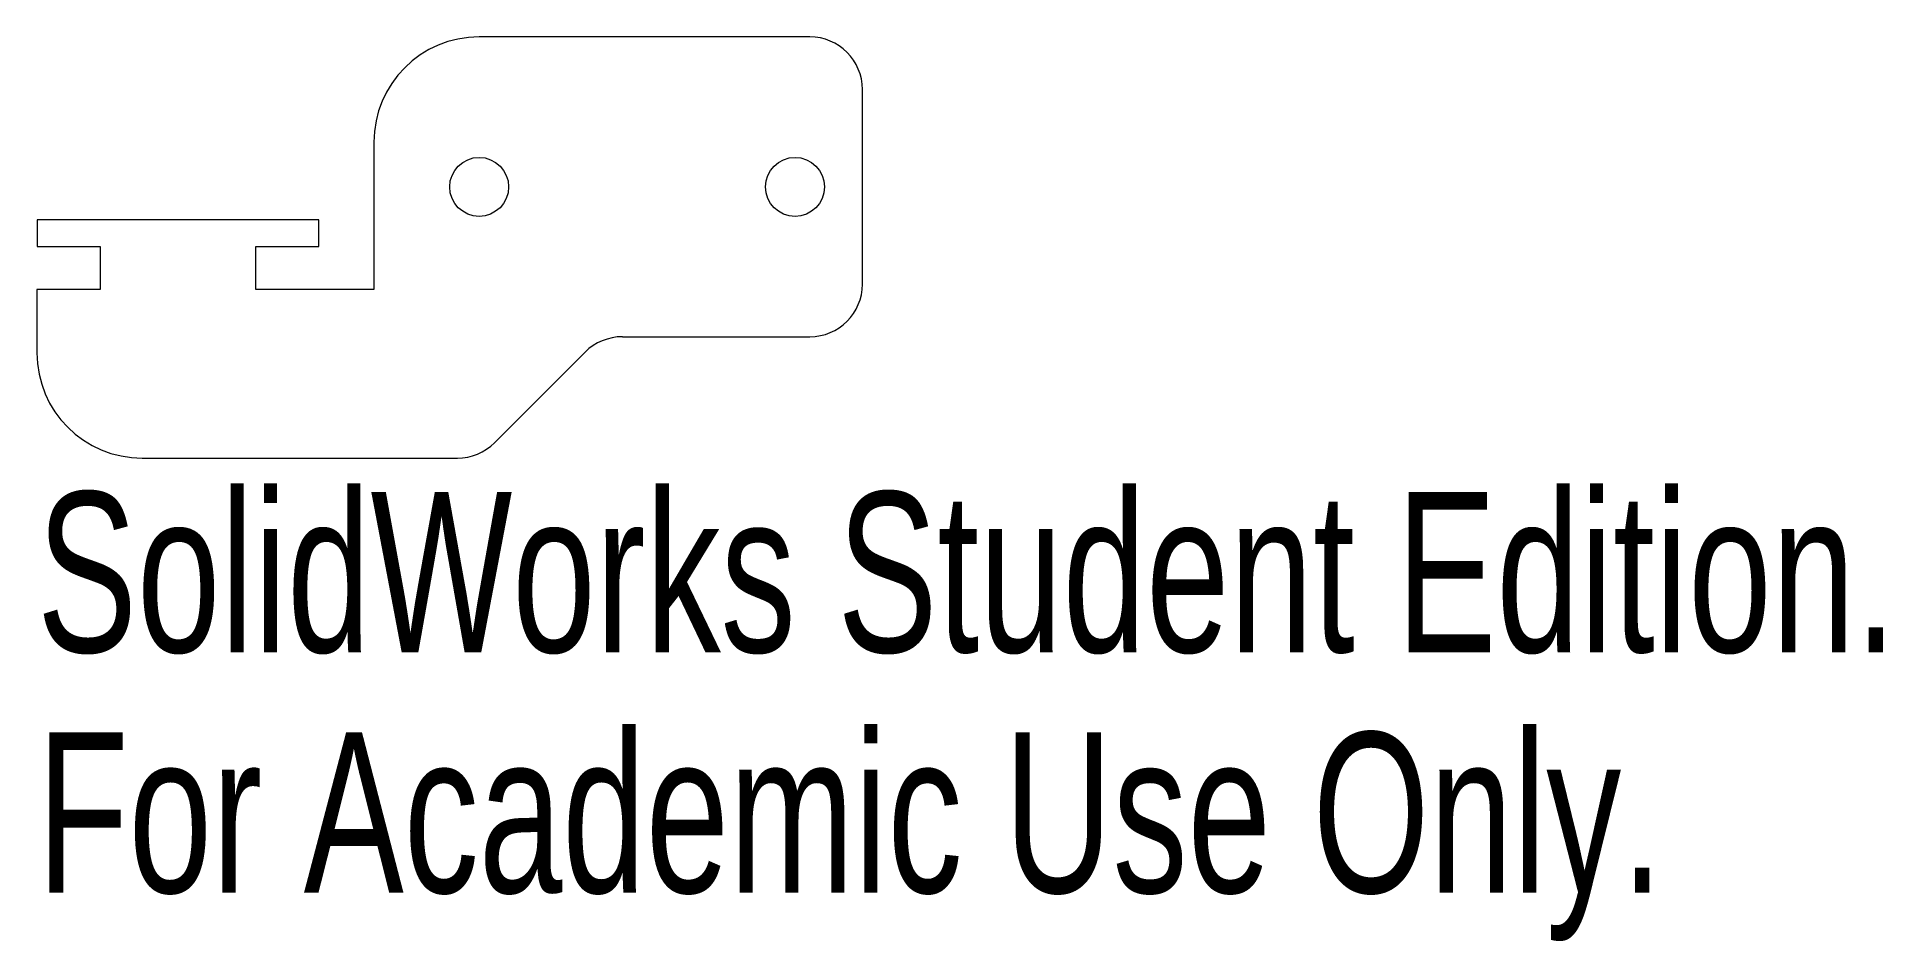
# Model space of a CAD drawing. Header units: inches. Extents: x -1.8 to 0.39, y -0.66 to 0.41.
import ezdxf

# ---------------------------------------------------------------- set-up
doc = ezdxf.new("R2010")
doc.units = ezdxf.units.IN
doc.header["$MEASUREMENT"] = 0
doc.styles.add('SLDTEXTSTYLE0', font='TXT', dxfattribs={"width": 0.7})

msp = doc.modelspace()

# ---------------------------------------------------------------- linework, layer by layer
at = {"color": 7, "linetype": 'Continuous', "lineweight": 15}
for p, q in [((-0.8827, 0.4083), (-1.2752, 0.4083)), ((-0.8202, 0.1149), (-0.8202, 0.3458)), ((-1.4002, 0.2833), (-1.4002, 0.1083)), ((-1.8, 0.191), (-1.8, 0.1595)), ((-1.4654, 0.191), (-1.8, 0.191)), ((-1.4654, 0.1595), (-1.4654, 0.191)), ((-1.8, 0.1595), (-1.725, 0.1595)), ((-1.725, 0.1595), (-1.725, 0.1083)), ((-1.5404, 0.1595), (-1.4654, 0.1595)), ((-1.5404, 0.1083), (-1.5404, 0.1595)), ((-1.8002, 0.1083), (-1.8002, 0.0333)), ((-1.725, 0.1083), (-1.8002, 0.1083)), ((-1.4002, 0.1083), (-1.5404, 0.1083)), ((-1.1052, 0.0524), (-0.8827, 0.0524)), ((-1.2569, -0.0734), (-1.1494, 0.0341)), ((-1.6752, -0.0917), (-1.3011, -0.0917))]:
    msp.add_line(p, q, dxfattribs=at)
for centre in [(-1.2752, 0.2303), (-0.9002, 0.2303)]:
    msp.add_circle(centre, 0.035, dxfattribs=at)
for centre, radius, start, end in [((-1.2752, 0.2833), 0.125, 90, 180), ((-0.8827, 0.3458), 0.0625, 0, 90), ((-0.8827, 0.1149), 0.0625, 270, 0), ((-1.1052, -0.0101), 0.0625, 90, 135), ((-1.6752, 0.0333), 0.125, 180, 270), ((-1.3011, -0.0292), 0.0625, 270, 315)]:
    msp.add_arc(centre, radius, start, end, dxfattribs=at)

# ---------------------------------------------------------------- texts
at = {"color": 7, "linetype": 'Continuous', "char_height": 0.1903, "attachment_point": 1, "style": 'SLDTEXTSTYLE0'}
for s, insert in [('SolidWorks Student Edition.', (-1.8002, -0.1318)), ('For Academic Use Only.', (-1.8002, -0.4173))]:
    msp.add_mtext(s, dxfattribs=dict(at, insert=insert))

doc.saveas('drawing.dxf')
